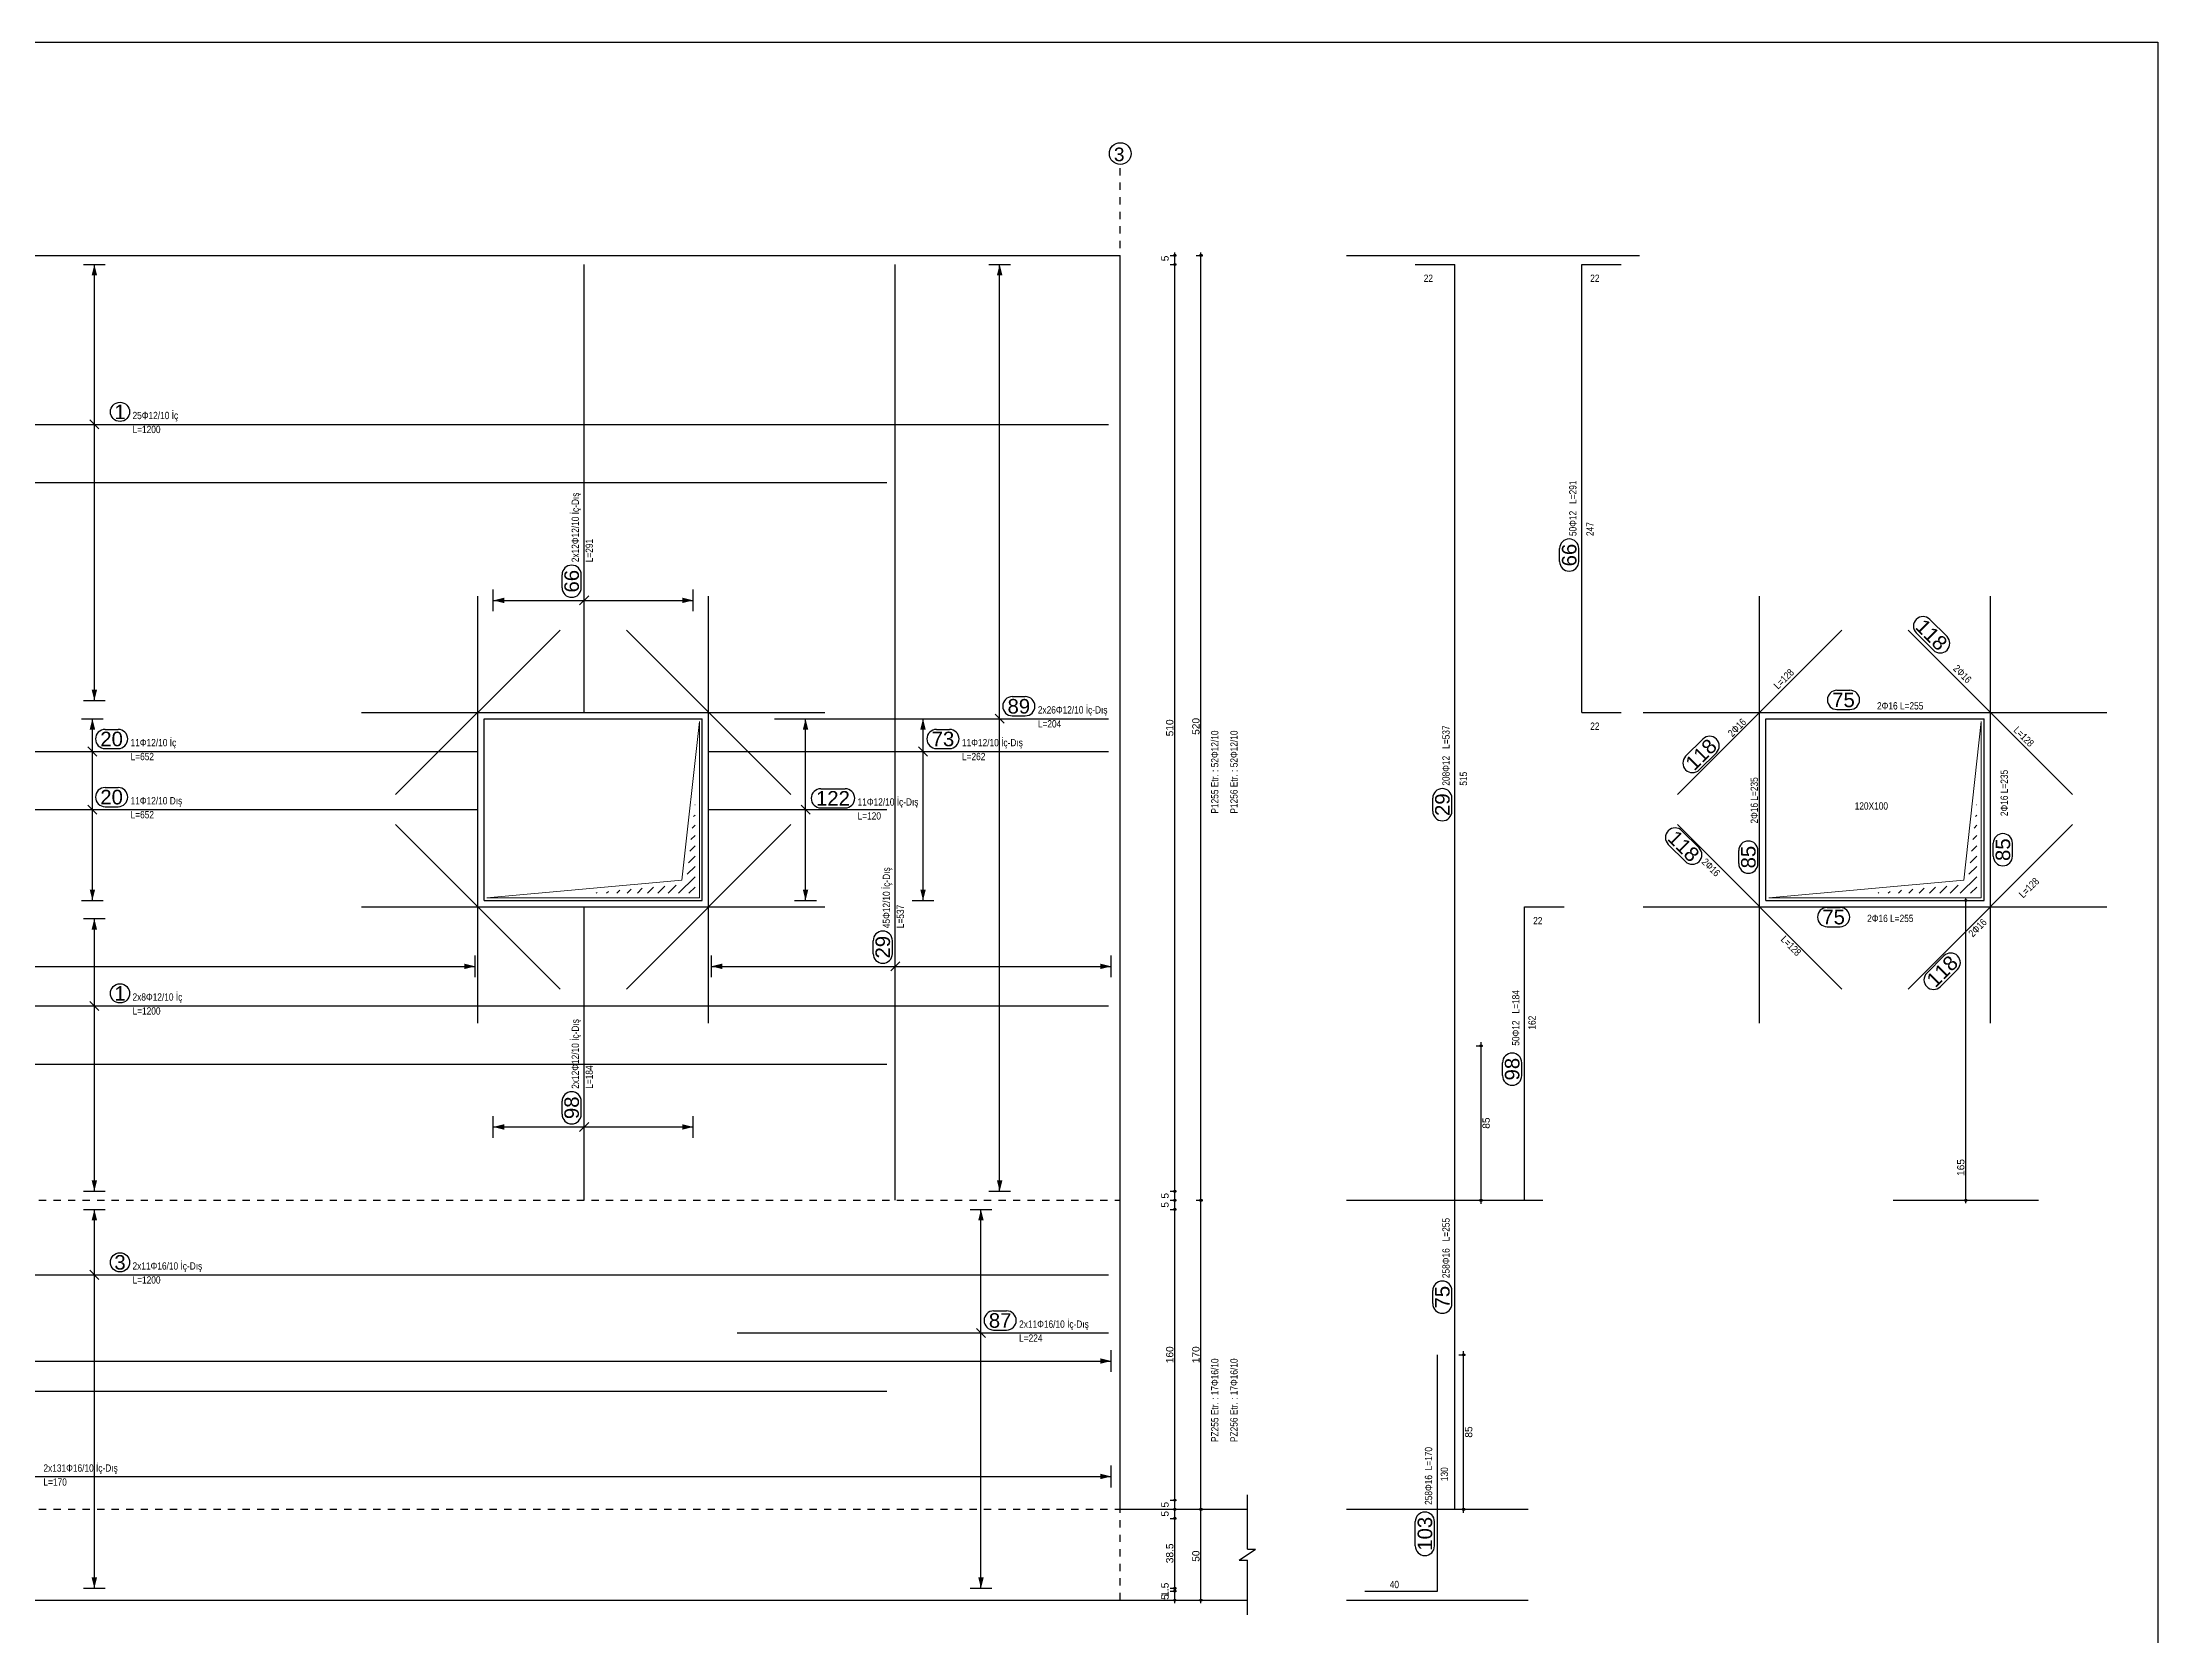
# Model space of a CAD drawing. Header units: metres. Extents: x 419734 to 420376, y 4564732 to 4565123.
# Drawn here: x 420347.18 to 420376.28, y 4564884.02 to 4564905.94 of the extents above; entities that cross this region are included whole.
import ezdxf

# ---------------------------------------------------------------- set-up
doc = ezdxf.new("R2010")
doc.units = ezdxf.units.M
doc.linetypes.add('NASCOSTA', pattern=[0.375, 0.25, -0.125])
doc.linetypes.add('TRATTO-PUNTO', pattern=[1, 0.5, -0.25, 0, -0.25])
for name, color, linetype in [('Standart', 7, 'Continuous'), ('SW_ASSI', 7, 'TRATTO-PUNTO'), ('SW_DIM', 33, 'Continuous'), ('SW_SEZIONI-ARMATURA', 3, 'Continuous'), ('SW_SEZIONI_CARPENTERIA', 4, 'Continuous'), ('SW_TRATT', 7, 'NASCOSTA'), ('SW_TXT_TESTI', 1, 'Continuous')]:
    doc.layers.add(name, color=color, linetype=linetype)
doc.styles.add('arial_1_18', font='arial.ttf', dxfattribs={"height": 0.2})
doc.styles.add('SWS', font='ARIALN.TTF')

msp = doc.modelspace()

# ---------------------------------------------------------------- hatches: boundary and pattern name
at = {"layer": 'SW_DIM'}
for points in [[(420347.93037, 4564902.73281), (420347.85537, 4564902.73281), (420347.89287, 4564902.88281)], [(420360.3838, 4564902.73281), (420360.3088, 4564902.73281), (420360.3463, 4564902.88281)], [(420353.53037, 4564898.22343), (420353.38037, 4564898.26093), (420353.53037, 4564898.29843)], [(420356.13037, 4564898.26093), (420355.98037, 4564898.22343), (420355.98037, 4564898.29843)], [(420347.89287, 4564896.88281), (420347.85537, 4564897.03281), (420347.93037, 4564897.03281)], [(420347.9037, 4564896.48281), (420347.8287, 4564896.48281), (420347.8662, 4564896.63281)], [(420357.7137, 4564896.48281), (420357.6387, 4564896.48281), (420357.6762, 4564896.63281)], [(420359.32934, 4564896.48281), (420359.25434, 4564896.48281), (420359.29184, 4564896.63281)], [(420347.8662, 4564894.13281), (420347.8287, 4564894.28281), (420347.9037, 4564894.28281)], [(420357.6762, 4564894.13281), (420357.6387, 4564894.28281), (420357.7137, 4564894.28281)], [(420359.29184, 4564894.13281), (420359.25434, 4564894.28281), (420359.32934, 4564894.28281)], [(420347.93037, 4564893.73281), (420347.85537, 4564893.73281), (420347.89287, 4564893.88281)], [(420353.13037, 4564893.22656), (420352.98037, 4564893.18906), (420352.98037, 4564893.26406)], [(420356.53037, 4564893.18906), (420356.38037, 4564893.22656), (420356.53037, 4564893.26406)], [(420361.88037, 4564893.22656), (420361.73037, 4564893.18906), (420361.73037, 4564893.26406)], [(420353.53037, 4564890.97968), (420353.38037, 4564891.01718), (420353.53037, 4564891.05468)], [(420356.13037, 4564891.01718), (420355.98037, 4564890.97968), (420355.98037, 4564891.05468)], [(420347.89287, 4564890.13281), (420347.85537, 4564890.28281), (420347.93037, 4564890.28281)], [(420360.3463, 4564890.13281), (420360.3088, 4564890.28281), (420360.3838, 4564890.28281)], [(420347.93037, 4564889.73281), (420347.85537, 4564889.73281), (420347.89287, 4564889.88281)], [(420360.12661, 4564889.73281), (420360.05161, 4564889.73281), (420360.08911, 4564889.88281)], [(420361.88037, 4564887.79679), (420361.73037, 4564887.75929), (420361.73037, 4564887.83429)], [(420361.88037, 4564886.20941), (420361.73037, 4564886.17191), (420361.73037, 4564886.24691)], [(420347.89287, 4564884.67031), (420347.85537, 4564884.82031), (420347.93037, 4564884.82031)], [(420360.08911, 4564884.67031), (420360.05161, 4564884.82031), (420360.12661, 4564884.82031)]]:
    msp.add_hatch(color=256, dxfattribs=at).paths.add_polyline_path(points)

# ---------------------------------------------------------------- linework, layer by layer
msp.add_circle((420362.00537, 4564904.40781), 0.15)
at = {"layer": 'Standart', "color": 2}
msp.add_lwpolyline([(420327.35266, 4564863.89188), (420327.35266, 4564905.93855), (420376.27637, 4564905.93855), (420376.27637, 4564863.89188)], dxfattribs=at)
at = {"layer": 'Standart', "color": 2, "linetype": 'Continuous', "lineweight": 5}
for points in [[(420347.95537, 4564900.62031), (420347.83037, 4564900.74531)], [(420354.56787, 4564898.19843), (420354.69287, 4564898.32343)], [(420360.2838, 4564896.69531), (420360.4088, 4564896.57031)], [(420355.97537, 4564894.41281), (420356.21787, 4564896.59531)], [(420356.21787, 4564894.17031), (420356.21787, 4564896.59531)], [(420373.60763, 4564894.41281), (420373.85013, 4564896.59531)], [(420373.85013, 4564894.17031), (420373.85013, 4564896.59531)], [(420347.8037, 4564896.24531), (420347.9287, 4564896.12031)], [(420359.22934, 4564896.24531), (420359.35434, 4564896.12031)], [(420347.8037, 4564895.44531), (420347.9287, 4564895.32031)], [(420356.13555, 4564895.2886), (420356.15538, 4564895.30841)], [(420356.15325, 4564895.44775), (420356.15538, 4564895.44988)], [(420357.6137, 4564895.44531), (420357.7387, 4564895.32031)], [(420373.76782, 4564895.2886), (420373.78762, 4564895.30841)], [(420373.78552, 4564895.44775), (420373.78762, 4564895.44988)], [(420356.10019, 4564894.97031), (420356.15538, 4564895.02548)], [(420356.11789, 4564895.12946), (420356.15538, 4564895.16694)], [(420373.73246, 4564894.97031), (420373.78762, 4564895.02548)], [(420373.75012, 4564895.12946), (420373.78762, 4564895.16694)], [(420356.06482, 4564894.65201), (420356.15538, 4564894.74254)], [(420356.08252, 4564894.81116), (420356.15538, 4564894.88401)], [(420373.6971, 4564894.65201), (420373.78762, 4564894.74254)], [(420373.71476, 4564894.81116), (420373.78762, 4564894.88401)], [(420353.29287, 4564894.17031), (420355.97537, 4564894.41281)], [(420355.92856, 4564894.23281), (420356.15538, 4564894.45961)], [(420356.04716, 4564894.49286), (420356.15538, 4564894.60108)], [(420370.92513, 4564894.17031), (420373.60763, 4564894.41281)], [(420373.56084, 4564894.23281), (420373.78762, 4564894.45961)], [(420373.6794, 4564894.49286), (420373.78762, 4564894.60108)], [(420353.29287, 4564894.17031), (420356.21787, 4564894.17031)], [(420354.79682, 4564894.23281), (420354.80861, 4564894.24457)], [(420354.93831, 4564894.23281), (420354.96413, 4564894.25864)], [(420355.07975, 4564894.23281), (420355.11966, 4564894.27269)], [(420355.22124, 4564894.23281), (420355.27518, 4564894.28675)], [(420355.36269, 4564894.23281), (420355.43071, 4564894.30081)], [(420355.50418, 4564894.23281), (420355.58623, 4564894.31487)], [(420355.64563, 4564894.23281), (420355.74176, 4564894.32893)], [(420355.78711, 4564894.23281), (420355.89728, 4564894.34299)], [(420356.07001, 4564894.23281), (420356.15538, 4564894.31815)], [(420370.92513, 4564894.17031), (420373.85013, 4564894.17031)], [(420372.42909, 4564894.23281), (420372.44088, 4564894.24457)], [(420372.57054, 4564894.23281), (420372.59641, 4564894.25864)], [(420372.71203, 4564894.23281), (420372.75193, 4564894.27269)], [(420372.85348, 4564894.23281), (420372.90746, 4564894.28675)], [(420372.99497, 4564894.23281), (420373.06298, 4564894.30081)], [(420373.13642, 4564894.23281), (420373.21851, 4564894.31487)], [(420373.2779, 4564894.23281), (420373.37403, 4564894.32893)], [(420373.41935, 4564894.23281), (420373.52956, 4564894.34299)], [(420373.70229, 4564894.23281), (420373.78762, 4564894.31815)], [(420358.84742, 4564893.16406), (420358.97242, 4564893.28906)], [(420347.83037, 4564892.74531), (420347.95537, 4564892.62031)], [(420354.56787, 4564890.95468), (420354.69287, 4564891.07968)], [(420347.83037, 4564889.04531), (420347.95537, 4564888.92031)], [(420360.02661, 4564888.24531), (420360.15161, 4564888.12031)]]:
    msp.add_lwpolyline(points, dxfattribs=at)
at = {"layer": 'SW_ASSI', "ltscale": 0.2}
msp.add_lwpolyline([(420362.00537, 4564884.5078), (420362.00537, 4564904.25781)], dxfattribs=at)
at = {"layer": 'SW_DIM'}
for points in [[(420347.74287, 4564902.88281), (420348.04287, 4564902.88281)], [(420347.89287, 4564896.88281), (420347.89287, 4564902.88281)], [(420360.1963, 4564902.88281), (420360.4963, 4564902.88281)], [(420360.3463, 4564890.13281), (420360.3463, 4564902.88281)], [(420353.38037, 4564898.11093), (420353.38037, 4564898.41093)], [(420353.38037, 4564898.26093), (420356.13037, 4564898.26093)], [(420356.13037, 4564898.11093), (420356.13037, 4564898.41093)], [(420347.74287, 4564896.88281), (420348.04287, 4564896.88281)], [(420347.7162, 4564896.63281), (420348.0162, 4564896.63281)], [(420347.8662, 4564894.13281), (420347.8662, 4564896.63281)], [(420357.5262, 4564896.63281), (420357.8262, 4564896.63281)], [(420357.6762, 4564894.13281), (420357.6762, 4564896.63281)], [(420359.14184, 4564896.63281), (420359.44184, 4564896.63281)], [(420359.29184, 4564894.13281), (420359.29184, 4564896.63281)], [(420347.7162, 4564894.13281), (420348.0162, 4564894.13281)], [(420357.5262, 4564894.13281), (420357.8262, 4564894.13281)], [(420359.14184, 4564894.13281), (420359.44184, 4564894.13281)], [(420373.61263, 4564894.13281), (420373.70263, 4564894.13281)], [(420347.74287, 4564893.88281), (420348.04287, 4564893.88281)], [(420347.89287, 4564890.13281), (420347.89287, 4564893.88281)], [(420338.13037, 4564893.22656), (420353.13037, 4564893.22656)], [(420353.13037, 4564893.07656), (420353.13037, 4564893.37656)], [(420356.38037, 4564893.07656), (420356.38037, 4564893.37656)], [(420356.38037, 4564893.22656), (420361.88037, 4564893.22656)], [(420361.88037, 4564893.07656), (420361.88037, 4564893.37656)], [(420366.90288, 4564892.13281), (420366.99288, 4564892.13281)], [(420353.38037, 4564890.86718), (420353.38037, 4564891.16718)], [(420356.13037, 4564890.86718), (420356.13037, 4564891.16718)], [(420353.38037, 4564891.01718), (420356.13037, 4564891.01718)], [(420347.74287, 4564890.13281), (420348.04287, 4564890.13281)], [(420360.1963, 4564890.13281), (420360.4963, 4564890.13281)], [(420366.90288, 4564890.00781), (420366.99288, 4564890.00781)], [(420373.61263, 4564890.00781), (420373.70263, 4564890.00781)], [(420347.74287, 4564889.88281), (420348.04287, 4564889.88281)], [(420347.89287, 4564884.67031), (420347.89287, 4564889.88281)], [(420359.93911, 4564889.88281), (420360.23911, 4564889.88281)], [(420360.08911, 4564884.67031), (420360.08911, 4564889.88281)], [(420329.25537, 4564887.79679), (420361.88037, 4564887.79679)], [(420361.88037, 4564887.64679), (420361.88037, 4564887.94679)], [(420366.66288, 4564887.88281), (420366.75288, 4564887.88281)], [(420329.25537, 4564886.20941), (420361.88037, 4564886.20941)], [(420361.88037, 4564886.05941), (420361.88037, 4564886.35941)], [(420363.75538, 4564885.20781), (420363.75538, 4564885.95781)], [(420363.05038, 4564885.75781), (420363.14038, 4564885.75781)], [(420366.66288, 4564885.75781), (420366.75288, 4564885.75781)], [(420363.64288, 4564885.05781), (420363.86788, 4564885.20781)], [(420363.64288, 4564885.05781), (420363.75538, 4564885.05781)], [(420363.75538, 4564885.20781), (420363.86788, 4564885.20781)], [(420363.75538, 4564884.30781), (420363.75538, 4564885.05781)], [(420347.74287, 4564884.67031), (420348.04287, 4564884.67031)], [(420359.93911, 4564884.67031), (420360.23911, 4564884.67031)], [(420363.05038, 4564884.50781), (420363.14038, 4564884.50781)]]:
    msp.add_lwpolyline(points, dxfattribs=at)
at = {"layer": 'SW_DIM', "ltscale": 0.5}
for points in [[(420362.69038, 4564903.00781), (420362.78038, 4564903.00781)], [(420362.69038, 4564902.88281), (420362.78038, 4564902.88281)], [(420362.75538, 4564884.46781), (420362.75538, 4564903.04781)], [(420363.05038, 4564903.00781), (420363.14038, 4564903.00781)], [(420363.11538, 4564884.46781), (420363.11538, 4564903.04781)], [(420373.63763, 4564889.96781), (420373.63763, 4564894.17281)], [(420366.96788, 4564889.95781), (420366.96788, 4564892.18281)], [(420362.69038, 4564890.1328), (420362.78038, 4564890.1328)], [(420362.69038, 4564890.0078), (420362.78038, 4564890.00781)], [(420363.05038, 4564890.00781), (420363.14038, 4564890.00781)], [(420362.69038, 4564889.88281), (420362.78038, 4564889.88281)], [(420366.72788, 4564885.70781), (420366.72788, 4564887.93281)], [(420362.69038, 4564885.8828), (420362.78038, 4564885.8828)], [(420362.69038, 4564885.7578), (420362.78038, 4564885.75781)], [(420362.69038, 4564885.63281), (420362.78038, 4564885.63281)], [(420362.69038, 4564884.67031), (420362.78038, 4564884.67031)], [(420362.69038, 4564884.63281), (420362.78038, 4564884.63281)], [(420362.69038, 4564884.50781), (420362.78038, 4564884.50781)]]:
    msp.add_lwpolyline(points, dxfattribs=at)
for centre in [(420362.75538, 4564903.00781), (420362.75538, 4564902.88281), (420363.11538, 4564903.00781), (420362.75538, 4564890.1328), (420362.75538, 4564890.00781), (420362.75538, 4564890.0078), (420363.11538, 4564890.00781), (420363.11538, 4564890.0078), (420362.75538, 4564889.88281), (420362.75538, 4564885.8828), (420362.75538, 4564885.75781), (420362.75538, 4564885.7578), (420362.75538, 4564885.63281), (420362.75538, 4564884.67031), (420362.75538, 4564884.63281), (420362.75538, 4564884.50781)]:
    msp.add_circle(centre, 0.015, dxfattribs=at)
at = {"layer": 'SW_DIM'}
for centre in [(420373.63763, 4564894.13281), (420366.96788, 4564892.13281), (420366.96788, 4564890.00781), (420373.63763, 4564890.00781), (420366.72788, 4564887.88281), (420363.11538, 4564885.75781), (420363.11538, 4564885.7578), (420366.72788, 4564885.75781), (420363.11538, 4564884.50781)]:
    msp.add_circle(centre, 0.015, dxfattribs=at)
at = {"layer": 'SW_SEZIONI-ARMATURA'}
for points in [[(420354.63037, 4564896.72031), (420354.63037, 4564902.88281)], [(420358.90992, 4564890.00781), (420358.90992, 4564902.88281)], [(420366.06289, 4564902.88281), (420366.60788, 4564902.88281)], [(420366.60788, 4564885.75781), (420366.60788, 4564902.88281)], [(420368.35288, 4564896.72031), (420368.35288, 4564902.88281)], [(420368.35288, 4564902.88281), (420368.89787, 4564902.88281)], [(420332.34287, 4564900.68281), (420361.84287, 4564900.68281)], [(420329.29287, 4564899.88281), (420358.79287, 4564899.88281)], [(420368.04888, 4564898.79524), (420368.04888, 4564898.97401)], [(420368.31288, 4564898.79524), (420368.31288, 4564898.97401)], [(420354.32637, 4564898.43527), (420354.32637, 4564898.61404)], [(420354.59037, 4564898.43527), (420354.59037, 4564898.61404)], [(420353.16787, 4564892.44531), (420353.16787, 4564898.32031)], [(420356.34287, 4564892.44531), (420356.34287, 4564898.32031)], [(420370.80013, 4564892.44531), (420370.80013, 4564898.32031)], [(420373.97513, 4564892.44531), (420373.97513, 4564898.32031)], [(420352.0365, 4564895.58894), (420354.29924, 4564897.85168)], [(420355.2115, 4564897.85168), (420357.47424, 4564895.58894)], [(420369.66876, 4564895.58894), (420371.9315, 4564897.85168)], [(420375.1065, 4564895.58894), (420372.84376, 4564897.85168)], [(420373.37806, 4564897.76378), (420373.14178, 4564898.00006)], [(420373.19139, 4564897.57711), (420372.95511, 4564897.81338)], [(420371.86473, 4564897.02431), (420372.0435, 4564897.02431)], [(420351.56787, 4564896.72031), (420357.94287, 4564896.72031)], [(420360.52064, 4564896.93681), (420360.6994, 4564896.93681)], [(420368.35288, 4564896.72031), (420368.89787, 4564896.72031)], [(420369.20013, 4564896.72031), (420375.57513, 4564896.72031)], [(420371.86473, 4564896.76031), (420372.0435, 4564896.76031)], [(420348.04054, 4564896.48681), (420348.2193, 4564896.48681)], [(420357.24972, 4564896.63281), (420361.84287, 4564896.63281)], [(420359.47733, 4564896.48681), (420359.65609, 4564896.48681)], [(420360.52064, 4564896.67281), (420360.6994, 4564896.67281)], [(420337.96787, 4564896.18281), (420353.16787, 4564896.18281)], [(420348.04054, 4564896.22281), (420348.2193, 4564896.22281)], [(420356.34287, 4564896.18281), (420361.84287, 4564896.18281)], [(420359.47733, 4564896.22281), (420359.65609, 4564896.22281)], [(420369.78309, 4564896.11653), (420370.01937, 4564896.35281)], [(420369.96977, 4564895.92985), (420370.20604, 4564896.16613)], [(420348.04054, 4564895.68681), (420348.2193, 4564895.68681)], [(420357.88592, 4564895.6702), (420358.22006, 4564895.6702)], [(420366.30388, 4564895.3613), (420366.30388, 4564895.54007)], [(420366.56788, 4564895.3613), (420366.56788, 4564895.54007)], [(420337.96787, 4564895.38281), (420353.16787, 4564895.38281)], [(420348.04054, 4564895.42281), (420348.2193, 4564895.42281)], [(420356.34287, 4564895.38281), (420358.79287, 4564895.38281)], [(420357.88592, 4564895.4062), (420358.22006, 4564895.4062)], [(420352.0365, 4564895.17668), (420354.29924, 4564892.91394)], [(420355.2115, 4564892.91394), (420357.47424, 4564895.17668)], [(420371.9315, 4564892.91394), (420369.66876, 4564895.17668)], [(420369.96717, 4564894.85557), (420369.73089, 4564895.09185)], [(420372.84376, 4564892.91394), (420375.1065, 4564895.17668)], [(420369.78049, 4564894.6689), (420369.54421, 4564894.90518)], [(420370.51282, 4564894.64017), (420370.51282, 4564894.81893)], [(420370.77682, 4564894.64017), (420370.77682, 4564894.81893)], [(420374.01513, 4564894.74209), (420374.01513, 4564894.92086)], [(420374.27913, 4564894.74209), (420374.27913, 4564894.92086)], [(420351.56787, 4564894.04531), (420357.94287, 4564894.04531)], [(420354.63037, 4564890.00781), (420354.63037, 4564894.04531)], [(420367.56788, 4564890.00781), (420367.56788, 4564894.04531)], [(420367.56788, 4564894.04531), (420368.11288, 4564894.04531)], [(420369.20013, 4564894.04531), (420375.57513, 4564894.04531)], [(420371.72889, 4564894.03634), (420371.90766, 4564894.03634)], [(420358.60592, 4564893.4009), (420358.60592, 4564893.57966)], [(420358.86992, 4564893.4009), (420358.86992, 4564893.57966)], [(420371.72889, 4564893.77234), (420371.90766, 4564893.77234)], [(420373.1001, 4564893.13427), (420373.33638, 4564893.37054)], [(420373.28677, 4564892.94759), (420373.52305, 4564893.18387)], [(420332.34287, 4564892.68281), (420361.84287, 4564892.68281)], [(420329.29287, 4564891.88281), (420358.79287, 4564891.88281)], [(420367.26388, 4564891.72285), (420367.26388, 4564891.90161)], [(420367.52788, 4564891.72285), (420367.52788, 4564891.90161)], [(420354.32637, 4564891.19152), (420354.32637, 4564891.37029)], [(420354.59037, 4564891.19152), (420354.59037, 4564891.37029)], [(420332.34287, 4564888.98281), (420361.84287, 4564888.98281)], [(420366.30388, 4564888.58658), (420366.30388, 4564888.76534)], [(420366.56788, 4564888.58658), (420366.56788, 4564888.76534)], [(420360.26345, 4564888.48681), (420360.44221, 4564888.48681)], [(420356.73534, 4564888.18281), (420361.84287, 4564888.18281)], [(420360.26345, 4564888.22281), (420360.44221, 4564888.22281)], [(420366.36788, 4564884.63281), (420366.36788, 4564887.88281)], [(420329.29287, 4564887.38281), (420358.79287, 4564887.38281)], [(420366.06388, 4564885.2534), (420366.06388, 4564885.58755)], [(420366.32788, 4564885.2534), (420366.32788, 4564885.58755)], [(420365.36788, 4564884.63281), (420366.36788, 4564884.63281)]]:
    msp.add_lwpolyline(points, dxfattribs=at)
for centre in [(420348.24587, 4564900.85481), (420348.24587, 4564892.85481), (420348.24587, 4564889.15481)]:
    msp.add_circle(centre, 0.132, dxfattribs=at)
for centre, start, end in [((420368.18088, 4564898.97401), 0, 180), ((420354.45837, 4564898.61404), 0, 180), ((420368.18088, 4564898.79524), 180, 0), ((420354.45837, 4564898.43527), 180, 0), ((420373.04845, 4564897.90672), 45, 225), ((420373.28472, 4564897.67044), 225, 45), ((420371.86473, 4564896.89231), 90, 270), ((420372.0435, 4564896.89231), 270, 90), ((420360.52064, 4564896.80481), 90, 270), ((420360.6994, 4564896.80481), 270, 90), ((420348.04054, 4564896.35481), 90, 270), ((420348.2193, 4564896.35481), 270, 90), ((420359.47733, 4564896.35481), 90, 270), ((420359.65609, 4564896.35481), 270, 90), ((420369.87643, 4564896.02319), 135, 315), ((420370.11271, 4564896.25947), 315, 135), ((420348.04054, 4564895.55481), 90, 270), ((420348.2193, 4564895.55481), 270, 90), ((420357.88592, 4564895.5382), 90, 270), ((420358.22006, 4564895.5382), 270, 90), ((420366.43588, 4564895.54007), 0, 180), ((420366.43588, 4564895.3613), 180, 0), ((420369.63755, 4564894.99851), 45, 225), ((420370.64482, 4564894.81893), 0, 180), ((420374.14713, 4564894.92086), 0, 180), ((420369.87383, 4564894.76224), 225, 45), ((420374.14713, 4564894.74209), 180, 0), ((420370.64482, 4564894.64017), 180, 0), ((420371.72889, 4564893.90434), 90, 270), ((420371.90766, 4564893.90434), 270, 90), ((420358.73792, 4564893.57966), 0, 180), ((420358.73792, 4564893.4009), 180, 0), ((420373.42971, 4564893.27721), 315, 135), ((420373.19344, 4564893.04093), 135, 315), ((420367.39588, 4564891.90161), 0, 180), ((420354.45837, 4564891.37029), 0, 180), ((420367.39588, 4564891.72285), 180, 0), ((420354.45837, 4564891.19152), 180, 0), ((420366.43588, 4564888.76534), 0, 180), ((420366.43588, 4564888.58658), 180, 0), ((420360.26345, 4564888.35481), 90, 270), ((420360.44221, 4564888.35481), 270, 90), ((420366.19588, 4564885.58755), 0, 180), ((420366.19588, 4564885.2534), 180, 0)]:
    msp.add_arc(centre, 0.132, start, end, dxfattribs=at)
at = {"layer": 'SW_SEZIONI_CARPENTERIA'}
for points in [[(420329.13037, 4564903.00781), (420362.00538, 4564903.00781)], [(420362.00538, 4564885.75781), (420362.00538, 4564903.00781)], [(420365.11788, 4564903.00781), (420369.14787, 4564903.00781)], [(420353.25537, 4564896.63281), (420356.25537, 4564896.63281)], [(420353.25537, 4564894.13281), (420353.25537, 4564896.63281)], [(420356.25537, 4564894.13281), (420356.25537, 4564896.63281)], [(420370.88763, 4564894.13281), (420370.88763, 4564896.63281)], [(420370.88763, 4564896.63281), (420373.88763, 4564896.63281)], [(420373.88763, 4564894.13281), (420373.88763, 4564896.63281)], [(420353.25537, 4564894.13281), (420356.25537, 4564894.13281)], [(420370.88763, 4564894.13281), (420373.88763, 4564894.13281)], [(420365.11788, 4564890.00781), (420367.81788, 4564890.00781)], [(420372.63763, 4564890.00781), (420374.63763, 4564890.00781)], [(420362.00538, 4564885.75781), (420363.75538, 4564885.75781)], [(420365.11788, 4564885.75781), (420367.61788, 4564885.75781)], [(420328.00536, 4564884.5078), (420363.75538, 4564884.5078)], [(420365.11788, 4564884.5078), (420367.61788, 4564884.5078)]]:
    msp.add_lwpolyline(points, dxfattribs=at)
at = {"layer": 'SW_TRATT', "ltscale": 0.2}
for points in [[(420329.13037, 4564890.0078), (420362.00538, 4564890.0078)], [(420329.13037, 4564885.7578), (420362.00538, 4564885.7578)]]:
    msp.add_lwpolyline(points, dxfattribs=at)

# ---------------------------------------------------------------- texts
at = {"layer": 'Standart', "color": 3, "linetype": 'Continuous', "lineweight": 5, "style": 'arial_1_18'}
for s, p in [('1', (420348.16818, 4564900.75481)), ('75', (420371.79873, 4564896.79231)), ('89', (420360.45464, 4564896.70481)), ('20', (420347.97454, 4564896.25481)), ('73', (420359.41133, 4564896.25481)), ('20', (420347.97454, 4564895.45481)), ('122', (420357.81992, 4564895.4382)), ('75', (420371.66289, 4564893.80434)), ('1', (420348.16818, 4564892.75481)), ('3', (420348.16818, 4564889.05481)), ('87', (420360.19745, 4564888.25481))]:
    msp.add_text(s, height=0.2, dxfattribs=at).set_placement(p)
for s, rotation, p in [('66', 90, (420368.28088, 4564898.72924)), ('66', 90, (420354.55837, 4564898.36927)), ('118', 315, (420372.93107, 4564897.88268)), ('118', 45, (420369.90047, 4564895.90581)), ('29', 90, (420366.53588, 4564895.2953)), ('118', 315, (420369.52017, 4564894.97447)), ('85', 90, (420374.24713, 4564894.67609)), ('85', 90, (420370.74482, 4564894.57417)), ('29', 90, (420358.83792, 4564893.3349)), ('118', 45, (420373.21748, 4564892.92355)), ('98', 90, (420367.49588, 4564891.65685)), ('98', 90, (420354.55837, 4564891.12552)), ('75', 90, (420366.53588, 4564888.52058)), ('103', 90, (420366.29588, 4564885.1874))]:
    msp.add_text(s, height=0.2, rotation=rotation, dxfattribs=at).set_placement(p)
at = {"layer": 'SW_DIM', "ltscale": 0.5, "style": 'arial_1_18'}
for s, p in [('5', (420362.67038, 4564902.92646)), ('510', (420362.73538, 4564896.39127)), ('520', (420363.09538, 4564896.41127)), ('85', (420367.08788, 4564890.99262)), ('165', (420373.61763, 4564890.34281)), ('5', (420362.67038, 4564890.03146)), ('5', (420362.67038, 4564889.90646)), ('160', (420362.73538, 4564887.76627)), ('170', (420363.09538, 4564887.76627)), ('85', (420366.84788, 4564886.74262)), ('5', (420362.67038, 4564885.78146)), ('5', (420362.67038, 4564885.65646)), ('38.5', (420362.73538, 4564885.0156)), ('50', (420363.09538, 4564885.03511)), ('1.5', (420362.67038, 4564884.55444)), ('5', (420362.67038, 4564884.51146))]:
    msp.add_text(s, height=0.1, rotation=90, dxfattribs=at).set_placement(p)
at = {"layer": 'SW_TXT_TESTI', "style": 'arial_1_18'}
msp.add_text('3', height=0.1875, dxfattribs=at).set_placement((420361.91797, 4564904.30316))
at = {"layer": 'SW_TXT_TESTI', "linetype": 'Continuous', "lineweight": 5, "style": 'SWS'}
for s, p in [('22', (420366.18, 4564902.64281)), ('22', (420368.46999, 4564902.64281)), ('25Φ12/10 İç', (420348.41787, 4564900.75481)), ('L=1200', (420348.41787, 4564900.56281)), ('2x26Φ12/10 İç-Dış', (420360.8713, 4564896.70481)), ('L=204', (420360.8713, 4564896.51281)), ('22', (420368.46999, 4564896.48031)), ('11Φ12/10 İç', (420348.3912, 4564896.25481)), ('L=652', (420348.3912, 4564896.06281)), ('11Φ12/10 İç-Dış', (420359.82798, 4564896.25481)), ('L=262', (420359.82798, 4564896.06281)), ('11Φ12/10 Dış', (420348.3912, 4564895.45481)), ('11Φ12/10 İç-Dış', (420358.39196, 4564895.4382)), ('L=652', (420348.3912, 4564895.26281)), ('L=120', (420358.39196, 4564895.2462)), ('22', (420367.685, 4564893.80531)), ('2x8Φ12/10 İç', (420348.41787, 4564892.75481)), ('L=1200', (420348.41787, 4564892.56281)), ('2x11Φ16/10 İç-Dış', (420348.41787, 4564889.05481)), ('L=1200', (420348.41787, 4564888.86281)), ('2x11Φ16/10 İç-Dış', (420360.61411, 4564888.25481)), ('L=224', (420360.61411, 4564888.06281)), ('2x131Φ16/10 İç-Dış', (420347.19256, 4564886.27507)), ('L=170', (420347.19256, 4564886.08307)), ('40', (420365.7125, 4564884.67281))]:
    msp.add_text(s, height=0.1, dxfattribs=at).set_placement(p)
for s, p in [('50Φ12   L=291', (420368.28088, 4564899.1459)), ('2x12Φ12/10 İç-Dış', (420354.55837, 4564898.78593)), ('247', (420368.51663, 4564899.1459)), ('L=291', (420354.75037, 4564898.78593)), ('208Φ12   L=537', (420366.53588, 4564895.71196)), ('515', (420366.77522, 4564895.71196)), ('45Φ12/10 İç-Dış', (420358.83792, 4564893.75156)), ('L=537', (420359.02992, 4564893.75156)), ('50Φ12   L=184', (420367.49588, 4564892.13478)), ('2x12Φ12/10 İç-Dış', (420354.55837, 4564891.54218)), ('162', (420367.7199, 4564892.3564)), ('L=184', (420354.75037, 4564891.54218)), ('258Φ16   L=255', (420366.53588, 4564888.93724)), ('258Φ16  L=170', (420366.29588, 4564885.81802)), ('130', (420366.51398, 4564886.14472))]:
    msp.add_text(s, height=0.1, rotation=90, dxfattribs=at).set_placement(p)
at = {"layer": 'SW_TXT_TESTI', "linetype": 'Continuous', "lineweight": -3, "style": 'SWS'}
for s, rotation, p in [('L=128', 45, (420371.05469, 4564897.03143)), ('2Φ16', 315, (420373.45435, 4564897.31414)), ('P1255 Etr. : 52Φ12/10', 90, (420363.35538, 4564895.32781)), ('P1256 Etr. : 52Φ12/10', 90, (420363.61938, 4564895.32781)), ('2Φ16', 45, (420370.42394, 4564896.37586)), ('L=128', 315, (420374.28626, 4564896.46575)), ('2Φ16 L=235', 90, (420370.77682, 4564895.19082)), ('2Φ16 L=235', 90, (420374.21513, 4564895.29275)), ('2Φ16', 315, (420369.99567, 4564894.65378)), ('L=128', 45, (420374.42768, 4564894.15844)), ('2Φ16', 45, (420373.73309, 4564893.6219)), ('L=128', 315, (420371.08349, 4564893.5876)), ('PZ255 Etr. : 17Φ16/10', 90, (420363.35538, 4564886.68281)), ('PZ256 Etr. : 17Φ16/10', 90, (420363.61938, 4564886.68281))]:
    msp.add_text(s, height=0.1, rotation=rotation, dxfattribs=at).set_placement(p)
for s, p in [('2Φ16 L=255', (420372.41539, 4564896.76031)), ('120X100', (420372.10799, 4564895.38281)), ('2Φ16 L=255', (420372.27955, 4564893.83634))]:
    msp.add_text(s, height=0.1, dxfattribs=at).set_placement(p)

doc.saveas('drawing.dxf')
